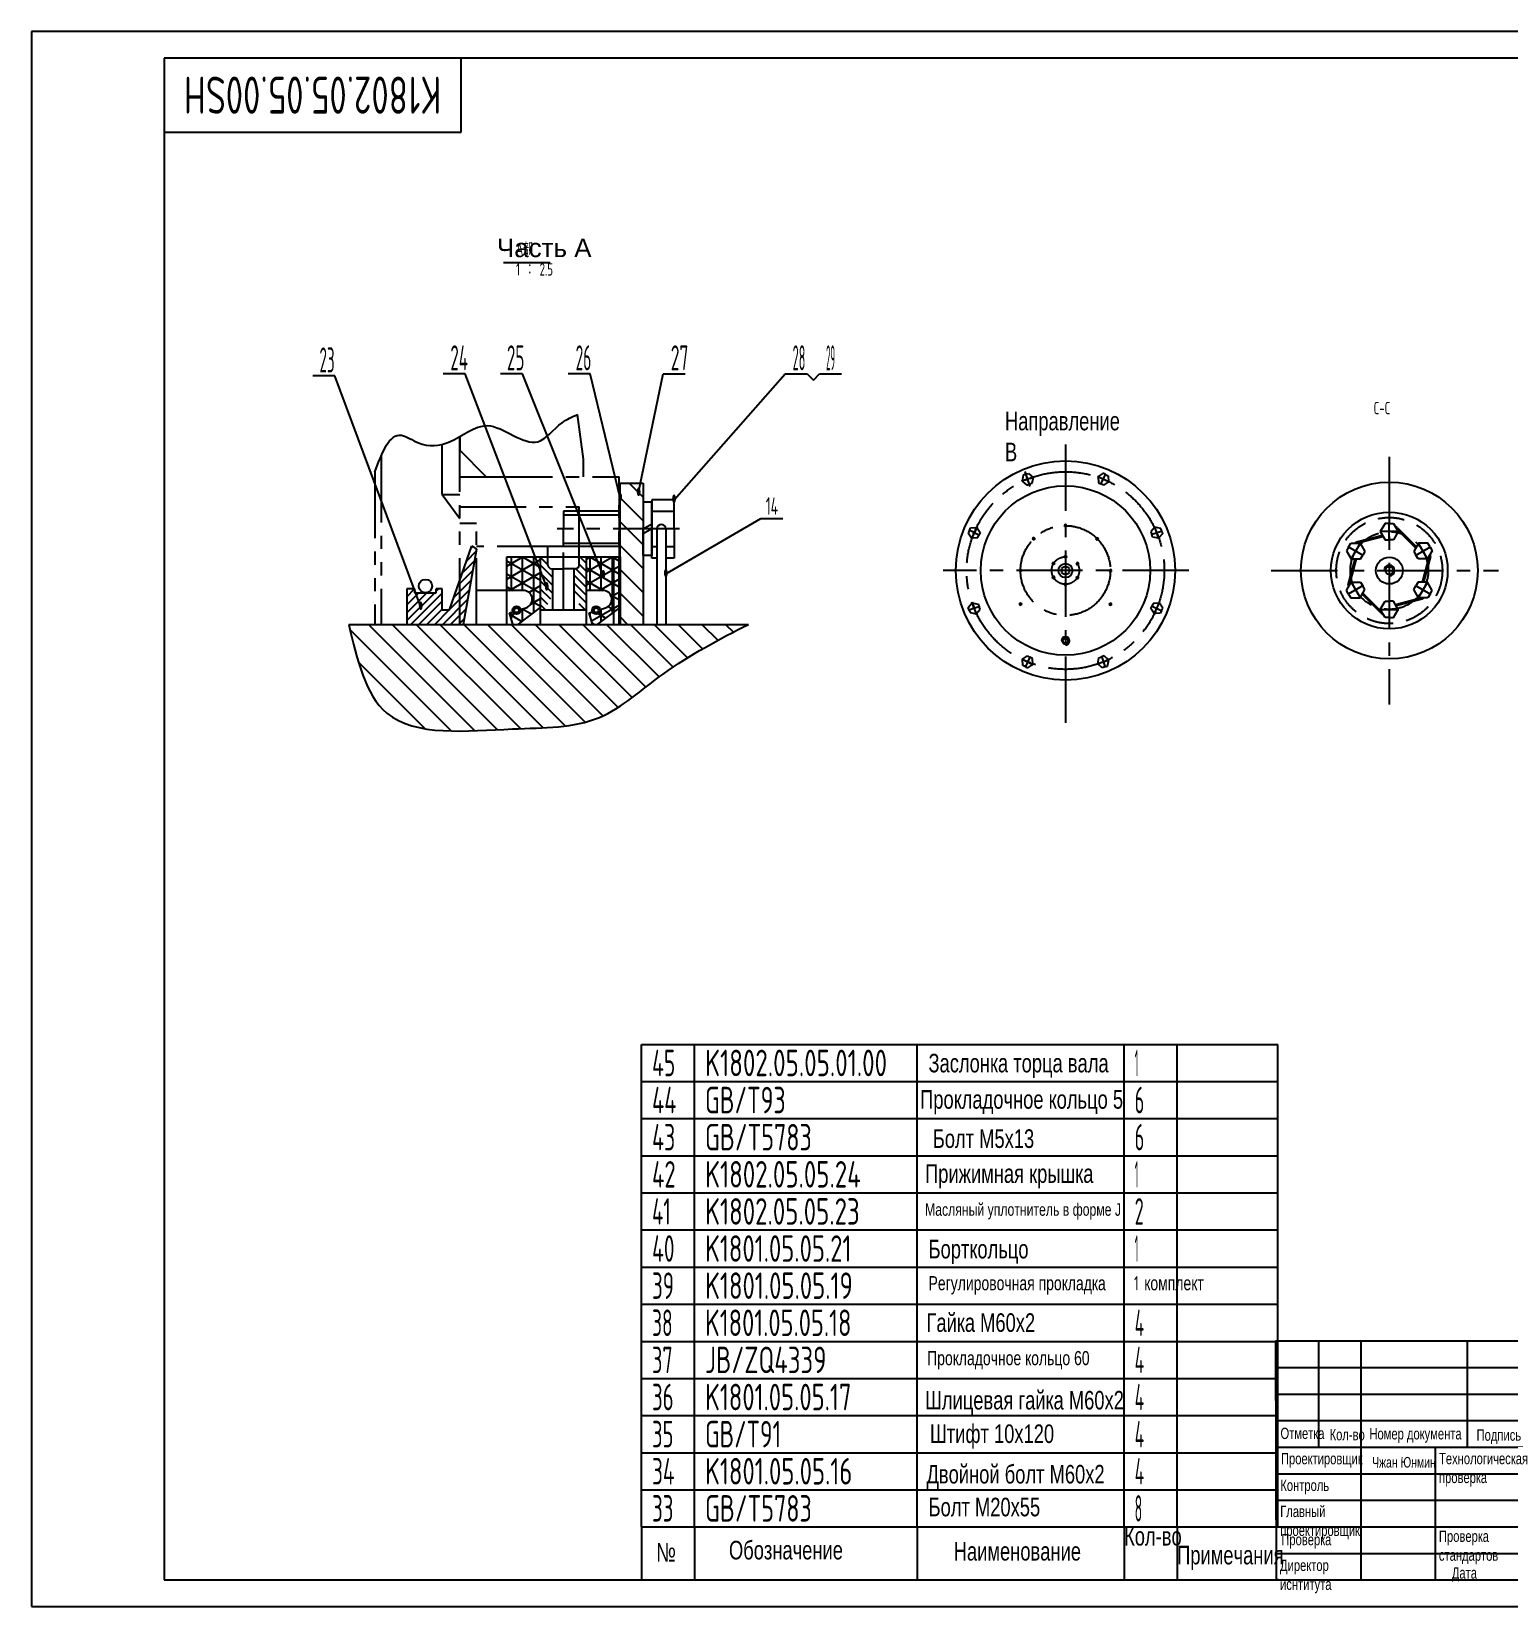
# Model space of a CAD drawing. Header units: millimetres. Extents: x 0 to 6300, y -173 to 4455.
# Drawn here: x 0 to 4174, y 0 to 4455 of the extents above; entities that cross this region are included whole.
import ezdxf
from ezdxf.enums import TextEntityAlignment as Align

# ---------------------------------------------------------------- set-up
doc = ezdxf.new("R2010")
doc.units = ezdxf.units.MM
doc.header["$LTSCALE"] = 150
for name, pattern in [('F', [0.75, 0.5, -0.25]), ('G', [2, 1.25, -0.25, 0.25, -0.25]), ('K', [2.5, 1.25, -0.25, 0.25, -0.25, 0.25, -0.25])]:
    doc.linetypes.add(name, pattern=pattern)
for name, color, linetype in [('01', 7, 'Continuous'), ('02', 1, 'Continuous'), ('04', 2, 'F'), ('05', 142, 'G'), ('07', 6, 'K'), ('11', 3, 'Continuous'), ('THICK', 7, 'Continuous')]:
    doc.layers.add(name, color=color, linetype=linetype)
doc.styles.get("Standard").update_dxf_attribs({"font": 'isocp', "width": 0.707, "bigfont": 'intecad.shx'})

# ---------------------------------------------------------------- blocks, each defined once
blk = doc.blocks.new('*U186')
at = {"layer": '01'}
for p, q in [((0, 25.4), (-23, 12.1)), ((-23, 12.1), (-23, 0)), ((-23, -12.1), (-23, 0)), ((23, 12.1), (0, 25.4)), ((23, 0), (23, 12.1)), ((23, 0), (23, -12.1)), ((0, -25.4), (-23, -12.1)), ((23, -12.1), (0, -25.4))]:
    blk.add_line(p, q, dxfattribs=at)
at = {"layer": '05'}
for p, q in [((-24.9, 0), (24.3, 0)), ((0, -27.2), (0, 26.8))]:
    blk.add_line(p, q, dxfattribs=at)
blk = doc.blocks.new('*U203')
at = {"layer": '01'}
for p, q in [((-15.1, 5), (-15.1, 0)), ((0, 5), (-15.1, 5)), ((-15.1, 0), (0, 0)), ((0, 0), (-2.89, 5)), ((0, 5), (2.89, 0)), ((0, 5), (15.1, 5)), ((15.1, 0), (0, 0)), ((15.1, 5), (15.1, 0))]:
    blk.add_line(p, q, dxfattribs=at)
at = {"layer": '05'}
blk.add_line((0, 7.1), (0, -2.1), dxfattribs=at)
blk = doc.blocks.new('*U213')
at = {"layer": '01'}
for p, q in [((0, 16.5), (-15, 7.8)), ((-15, 7.8), (-15, 0)), ((-15, -7.8), (-15, 0)), ((15, 7.8), (0, 16.5)), ((15, 0), (15, 7.8)), ((15, 0), (15, -7.8)), ((0, -16.5), (-15, -7.8)), ((15, -7.8), (0, -16.5))]:
    blk.add_line(p, q, dxfattribs=at)
at = {"layer": '05'}
for p, q in [((-16.9, 0), (16.3, 0)), ((0, -18.3), (0, 17.9))]:
    blk.add_line(p, q, dxfattribs=at)
blk = doc.blocks.new('*U232', base_point=(251.96, 168.31))
at = {"layer": '01'}
for p, q in [((251.96, 168.31), (251.96, 182.31)), ((195.96, 168.31), (251.96, 168.31))]:
    blk.add_line(p, q, dxfattribs=at)
blk = doc.blocks.new('*U233')
at = {"layer": '04'}
blk.add_blockref('*U232', (0, 0), dxfattribs=at)
blk = doc.blocks.new('*U234')
at = {"layer": '01'}
for points in [[(415, 292), (25, 292)], [(25, 292), (25, 5)], [(415, 5), (415, 292)], [(25, 5), (415, 5)]]:
    blk.add_lwpolyline(points, dxfattribs=at)
at = {"layer": '02'}
for points in [[(420, 297), (0, 297)], [(0, 297), (0, 0)], [(420, 0), (420, 297)], [(0, 0), (420, 0)]]:
    blk.add_lwpolyline(points, dxfattribs=at)
blk = doc.blocks.new('*U271')
at = {"layer": '01'}
for p, q in [((0, -105), (0, 0)), ((1800, -105), (1800, 0))]:
    blk.add_line(p, q, dxfattribs=at)
at = {"layer": '02'}
for p, q in [((0, 0), (150, 0)), ((150, -105), (150, 0)), ((150, 0), (780, 0)), ((780, -105), (780, 0)), ((780, 0), (1365, 0)), ((1365, -105), (1365, 0)), ((1365, 0), (1515, 0)), ((1515, -105), (1515, 0)), ((1515, 0), (1800, 0))]:
    blk.add_line(p, q, dxfattribs=at)
blk = doc.blocks.new('*U272')
at = {"layer": '01'}
for p, q in [((0, -105), (0, 0)), ((1800, -105), (1800, 0))]:
    blk.add_line(p, q, dxfattribs=at)
at = {"layer": '02'}
for p, q in [((0, 0), (150, 0)), ((150, -105), (150, 0)), ((150, 0), (780, 0)), ((780, -105), (780, 0)), ((780, 0), (1365, 0)), ((1365, -105), (1365, 0)), ((1365, 0), (1515, 0)), ((1515, -105), (1515, 0)), ((1515, 0), (1800, 0))]:
    blk.add_line(p, q, dxfattribs=at)
blk = doc.blocks.new('*U273')
at = {"layer": '01'}
for p, q in [((0, -105), (0, 0)), ((1800, -105), (1800, 0))]:
    blk.add_line(p, q, dxfattribs=at)
at = {"layer": '02'}
for p, q in [((0, 0), (150, 0)), ((150, -105), (150, 0)), ((150, 0), (780, 0)), ((780, -105), (780, 0)), ((780, 0), (1365, 0)), ((1365, -105), (1365, 0)), ((1365, 0), (1515, 0)), ((1515, -105), (1515, 0)), ((1515, 0), (1800, 0))]:
    blk.add_line(p, q, dxfattribs=at)
blk = doc.blocks.new('*U274')
at = {"layer": '01'}
for p, q in [((0, -105), (0, 0)), ((1800, -105), (1800, 0))]:
    blk.add_line(p, q, dxfattribs=at)
at = {"layer": '02'}
for p, q in [((0, 0), (150, 0)), ((150, -105), (150, 0)), ((150, 0), (780, 0)), ((780, -105), (780, 0)), ((780, 0), (1365, 0)), ((1365, -105), (1365, 0)), ((1365, 0), (1515, 0)), ((1515, -105), (1515, 0)), ((1515, 0), (1800, 0))]:
    blk.add_line(p, q, dxfattribs=at)
blk = doc.blocks.new('*U275')
at = {"layer": '01'}
for p, q in [((0, -105), (0, 0)), ((1800, -105), (1800, 0))]:
    blk.add_line(p, q, dxfattribs=at)
at = {"layer": '02'}
for p, q in [((0, 0), (150, 0)), ((150, -105), (150, 0)), ((150, 0), (780, 0)), ((780, -105), (780, 0)), ((780, 0), (1365, 0)), ((1365, -105), (1365, 0)), ((1365, 0), (1515, 0)), ((1515, -105), (1515, 0)), ((1515, 0), (1800, 0))]:
    blk.add_line(p, q, dxfattribs=at)
blk = doc.blocks.new('*U276')
at = {"layer": '01'}
for p, q in [((0, -105), (0, 0)), ((1800, -105), (1800, 0))]:
    blk.add_line(p, q, dxfattribs=at)
at = {"layer": '02'}
for p, q in [((0, 0), (150, 0)), ((150, -105), (150, 0)), ((150, 0), (780, 0)), ((780, -105), (780, 0)), ((780, 0), (1365, 0)), ((1365, -105), (1365, 0)), ((1365, 0), (1515, 0)), ((1515, -105), (1515, 0)), ((1515, 0), (1800, 0))]:
    blk.add_line(p, q, dxfattribs=at)
blk = doc.blocks.new('*U277')
at = {"layer": '01'}
for p, q in [((0, -105), (0, 0)), ((1800, -105), (1800, 0))]:
    blk.add_line(p, q, dxfattribs=at)
at = {"layer": '02'}
for p, q in [((0, 0), (150, 0)), ((150, -105), (150, 0)), ((150, 0), (780, 0)), ((780, -105), (780, 0)), ((780, 0), (1365, 0)), ((1365, -105), (1365, 0)), ((1365, 0), (1515, 0)), ((1515, -105), (1515, 0)), ((1515, 0), (1800, 0))]:
    blk.add_line(p, q, dxfattribs=at)
blk = doc.blocks.new('*U278')
at = {"layer": '01'}
for p, q in [((0, -105), (0, 0)), ((1800, -105), (1800, 0))]:
    blk.add_line(p, q, dxfattribs=at)
at = {"layer": '02'}
for p, q in [((0, 0), (150, 0)), ((150, -105), (150, 0)), ((150, 0), (780, 0)), ((780, -105), (780, 0)), ((780, 0), (1365, 0)), ((1365, -105), (1365, 0)), ((1365, 0), (1515, 0)), ((1515, -105), (1515, 0)), ((1515, 0), (1800, 0))]:
    blk.add_line(p, q, dxfattribs=at)
blk = doc.blocks.new('*U279')
at = {"layer": '01'}
for p, q in [((0, -105), (0, 0)), ((1800, -105), (1800, 0))]:
    blk.add_line(p, q, dxfattribs=at)
at = {"layer": '02'}
for p, q in [((0, 0), (150, 0)), ((150, -105), (150, 0)), ((150, 0), (780, 0)), ((780, -105), (780, 0)), ((780, 0), (1365, 0)), ((1365, -105), (1365, 0)), ((1365, 0), (1515, 0)), ((1515, -105), (1515, 0)), ((1515, 0), (1800, 0))]:
    blk.add_line(p, q, dxfattribs=at)
blk = doc.blocks.new('*U280')
at = {"layer": '01'}
for p, q in [((0, -105), (0, 0)), ((1800, -105), (1800, 0))]:
    blk.add_line(p, q, dxfattribs=at)
at = {"layer": '02'}
for p, q in [((0, 0), (150, 0)), ((150, -105), (150, 0)), ((150, 0), (780, 0)), ((780, -105), (780, 0)), ((780, 0), (1365, 0)), ((1365, -105), (1365, 0)), ((1365, 0), (1515, 0)), ((1515, -105), (1515, 0)), ((1515, 0), (1800, 0))]:
    blk.add_line(p, q, dxfattribs=at)
blk = doc.blocks.new('*U281')
at = {"layer": '01'}
for p, q in [((0, -105), (0, 0)), ((1800, -105), (1800, 0))]:
    blk.add_line(p, q, dxfattribs=at)
at = {"layer": '02'}
for p, q in [((0, 0), (150, 0)), ((150, -105), (150, 0)), ((150, 0), (780, 0)), ((780, -105), (780, 0)), ((780, 0), (1365, 0)), ((1365, -105), (1365, 0)), ((1365, 0), (1515, 0)), ((1515, -105), (1515, 0)), ((1515, 0), (1800, 0))]:
    blk.add_line(p, q, dxfattribs=at)
blk = doc.blocks.new('*U282')
at = {"layer": '01'}
for p, q in [((0, -105), (0, 0)), ((1800, -105), (1800, 0))]:
    blk.add_line(p, q, dxfattribs=at)
at = {"layer": '02'}
for p, q in [((0, 0), (150, 0)), ((150, -105), (150, 0)), ((150, 0), (780, 0)), ((780, -105), (780, 0)), ((780, 0), (1365, 0)), ((1365, -105), (1365, 0)), ((1365, 0), (1515, 0)), ((1515, -105), (1515, 0)), ((1515, 0), (1800, 0))]:
    blk.add_line(p, q, dxfattribs=at)
blk = doc.blocks.new('*U283')
at = {"layer": '01'}
for p, q in [((0, -105), (0, 0)), ((0, 0), (150, 0)), ((150, 0), (780, 0)), ((780, 0), (1365, 0)), ((1365, 0), (1515, 0)), ((1515, 0), (1800, 0)), ((1800, -105), (1800, 0))]:
    blk.add_line(p, q, dxfattribs=at)
at = {"layer": '02'}
for p, q in [((150, -105), (150, 0)), ((780, -105), (780, 0)), ((1365, -105), (1365, 0)), ((1515, -105), (1515, 0))]:
    blk.add_line(p, q, dxfattribs=at)

msp = doc.modelspace()

# ---------------------------------------------------------------- hatches: boundary and pattern name
at = {"layer": '02'}
h = msp.add_hatch(color=256, dxfattribs=at)
h.paths.add_polyline_path([(1664.7, 3177.9), (1662.2, 3177.9), (1662.2, 3048.1), (1664.7, 3048.1)])
h.paths.add_polyline_path([(1664.7, 3048.1), (1662.2, 3048.1), (1662.2, 2968.8), (1664.7, 2968.8)])
h = msp.add_hatch(dxfattribs=at)
h.set_pattern_fill('LINE', color=256, scale=15, angle=135, style=0)
h.set_pattern_definition([(135, (-14852.904, -7691.65), (-33.67596, -33.67596), [])])
h.paths.add_polyline_path([(1729.7, 3048.1), (1664.7, 3048.1), (1664.7, 2968.8), (1664.7, 2778.1), (1729.7, 2778.1)])
h.paths.add_polyline_path([(1729.7, 3177.9), (1664.7, 3177.9), (1664.7, 3048.1), (1729.7, 3048.1)])
at = {"layer": '02', "linetype": 'Continuous'}
h = msp.add_hatch(dxfattribs=at)
h.set_pattern_fill('LINE', color=1, scale=5, angle=45, style=0)
h.set_pattern_definition([(45, (-32934.082, 51389.267), (-11.22532, 11.22532), [])])
h.paths.add_polyline_path([(1161.2, 2878.1), (1144.1, 2878.1), (1144.1, 2867.7), (1083.6, 2867.7), (1083.6, 2878.1), (1061.2, 2878.1), (1061.2, 2778.1), (1211.2, 2778.1), (1211.2, 2902.5), (1181.9, 2818.9), (1161.2, 2818.9)])
h.paths.add_polyline_path([(1258.7, 2990.7), (1245.5, 3000.2), (1211.2, 2902.5), (1211.2, 2778.1), (1221, 2778.1)])
h = msp.add_hatch(dxfattribs=at)
h.set_pattern_fill('NET3', color=1, scale=10, angle=90, style=0)
h.set_pattern_definition([(90, (-56745.236, -46543.168), (-31.75, 2e-15), []), (150, (-56745.236, -46543.168), (-15.875, -27.496307), []), (210, (-56745.236, -46543.168), (15.875, -27.496307), [])])
h.paths.add_polyline_path([(1398.5, 2825), (1383.3, 2820.3, -0.048802), (1383.5, 2818.1, -0.813615), (1361.5, 2813.5), (1352, 2810.5), (1361.5, 2779), (1377.1, 2779), (1439.7, 2825.6), (1439.7, 2968.8), (1344.7, 2968.8), (1344.7, 2873.9), (1391.1, 2873.9, -0.859201)])
h.paths.add_polyline_path([(1569.7, 2873.9), (1616.1, 2873.9, -0.859201), (1623.5, 2825), (1608.3, 2820.3, -0.048802), (1608.5, 2818.1, -0.813615), (1586.5, 2813.5), (1577, 2810.5), (1586.5, 2779), (1602.1, 2779), (1664.7, 2825.6), (1664.7, 2968.8), (1569.7, 2968.8)])
h = msp.add_hatch(dxfattribs=at)
h.set_pattern_fill('ANSI31', color=1, scale=5, angle=90, style=0)
h.set_pattern_definition([(135, (-56745.236, -46543.168), (-11.22532, -11.22532), [])])
h.paths.add_polyline_path([(1474.4, 2935.5), (1470.7, 2935.5, -0.414214), (1460.7, 2945.5), (1460.7, 2968.8), (1439.7, 2968.8), (1439.7, 2818.8), (1460.7, 2818.8), (1460.7, 2839.4, -0.414214), (1470.7, 2849.4), (1474.4, 2849.4)])
h.paths.add_polyline_path([(1569.7, 2968.8), (1548.7, 2968.8), (1548.7, 2945.5, -0.414214), (1538.7, 2935.5), (1534.9, 2935.5), (1534.9, 2849.4), (1538.7, 2849.4, -0.414214), (1548.7, 2839.4), (1548.7, 2818.8), (1569.7, 2818.8)])
at = {"layer": '02'}
h = msp.add_hatch(dxfattribs=at)
h.set_pattern_fill('LINE', color=256, scale=15, angle=135, style=0)
h.set_pattern_definition([(135, (-23870.18, 11840.693), (-33.67596, -33.67596), [])])
edge = h.paths.add_edge_path()
edge.add_spline(control_points=[(897.2, 2778.1), (920.5, 2678.2), (974.5, 2447.1), (1330.9, 2488.4), (1606.3, 2482.8), (1798.6, 2660.6), (1945.2, 2735.8), (2027.6, 2778.1)], knot_values=[0, 0, 0, 0, 273.08572, 631.804703, 879.414819, 1097.215846, 1376.504987, 1376.504987, 1376.504987, 1376.504987], degree=3, periodic=0)
edge.add_line((2027.6, 2778.1), (897.2, 2778.1))

# ---------------------------------------------------------------- linework, layer by layer
at = {"layer": '01'}
for p, q in [((1334.7, 3802), (1467.1, 3802)), ((1662.2, 3177.9), (1662.2, 2968.8)), ((1664.7, 2968.8), (1664.7, 3177.9)), ((1754.7, 3130.5), (1754.7, 3048.1)), ((1817.2, 3130.5), (1754.7, 3130.5)), ((1817.2, 3048.1), (1817.2, 3130.5)), ((1662.2, 3098.1), (1504.7, 3098.1)), ((1504.7, 3098.1), (1504.7, 3048.1)), ((1754.7, 3098.1), (1817.2, 3098.1)), ((1504.7, 2998.1), (1504.7, 3048.1)), ((1754.7, 2965.7), (1754.7, 3048.1)), ((1768.8, 3048.1), (1768.8, 2778.1)), ((1794.1, 3048.1), (1794.1, 2778.1)), ((1817.2, 3048.1), (1817.2, 2965.7)), ((3747.1, 3011.2), (3820.4, 3030.4)), ((3860.8, 3048.4), (3914.9, 2993.9)), ((3863.7, 3051.2), (3917, 2997.5)), ((1181.9, 2818.9), (1245.5, 3000.2)), ((1258.7, 2990.7), (1221, 2778.1)), ((1245.5, 3000.2), (1258.7, 2990.7)), ((1662.2, 2998.1), (1504.7, 2998.1)), ((1754.7, 2998.1), (1768.8, 2998.1)), ((1794.1, 2998.1), (1817.2, 2998.1)), ((3748.2, 3007.3), (3822.4, 3026.9)), ((1664.7, 2968.8), (1664.7, 2778.1)), ((1768.8, 2965.7), (1754.7, 2965.7)), ((1817.2, 2965.7), (1794.1, 2965.7)), ((3723.6, 2890.2), (3743.5, 2963.2)), ((3727.4, 2889.1), (3747.6, 2963.2)), ((3952.8, 2971.4), (3932.6, 2897.3)), ((3956.7, 2970.3), (3936.8, 2897.3)), ((1061.2, 2878.1), (1061.2, 2778.1)), ((1083.6, 2878.1), (1061.2, 2878.1)), ((1083.6, 2878.1), (1083.6, 2878.1)), ((1083.6, 2878.1), (1083.6, 2867.7)), ((1083.6, 2867.7), (1144.1, 2867.7)), ((1144.1, 2878.1), (1144.1, 2878.1)), ((1161.2, 2878.1), (1144.1, 2878.1)), ((1144.1, 2867.7), (1144.1, 2878.1)), ((1161.2, 2818.9), (1161.2, 2878.1)), ((3816.6, 2809.3), (3763.2, 2863.1)), ((3819.4, 2812.1), (3765.3, 2866.7)), ((3932.1, 2853.2), (3857.8, 2833.7)), ((1161.2, 2818.9), (1181.9, 2818.9)), ((3933.1, 2849.4), (3859.9, 2830.1)), ((1725, 225), (3581.2, 225)), ((1725, 225), (1725, 75)), ((1875, 225), (1875, 75)), ((2505, 225), (2505, 75)), ((3090, 225), (3090, 75)), ((3240, 225), (3240, 75))]:
    msp.add_line(p, q, dxfattribs=at)
at = {"layer": '01', "color": 7, "linetype": 'Continuous'}
for p, q in [((1662.2, 3177.9), (1729.7, 3177.9)), ((1729.7, 3177.9), (1729.7, 2778.1)), ((1344.7, 2779), (1344.7, 2968.8)), ((1344.7, 2968.8), (1664.7, 2968.8)), ((1439.7, 2779), (1439.7, 2968.8)), ((1460.7, 2945.5), (1460.7, 2968.8)), ((1548.7, 2945.5), (1548.7, 2968.8)), ((1569.7, 2779), (1569.7, 2968.8)), ((1470.7, 2935.5), (1504.7, 2935.5)), ((1474.4, 2818.8), (1474.4, 2935.5)), ((1538.7, 2935.5), (1504.7, 2935.5)), ((1534.9, 2818.8), (1534.9, 2935.5)), ((1391.1, 2873.9), (1344.7, 2873.9)), ((1616.1, 2873.9), (1569.7, 2873.9)), ((1352, 2810.5), (1361.5, 2813.5)), ((1361.5, 2779), (1352, 2810.5)), ((1377.1, 2779), (1439.7, 2825.6)), ((1383.3, 2820.3), (1398.5, 2825)), ((1439.7, 2818.8), (1569.7, 2818.8)), ((1577, 2810.5), (1586.5, 2813.5)), ((1586.5, 2779), (1577, 2810.5)), ((1602.1, 2779), (1664.7, 2825.6)), ((1608.3, 2820.3), (1623.5, 2825)), ((897.2, 2778.1), (2027.6, 2778.1))]:
    msp.add_line(p, q, dxfattribs=at)
at = {"layer": '01'}
for centre, radius in [((2924.2, 2930.3), 310), ((2924.2, 2930.3), 239.5), ((3840.1, 2930.3), 165), ((2924.2, 2930.3), 20), ((2924.2, 2930.3), 11.5), ((3840.4, 2930.3), 38), ((3840.1, 2930.3), 10.9), ((1114.1, 2886.5), 18.8), ((2924.2, 2731.3), 9.57), ((2924.2, 2731.3), 7)]:
    msp.add_circle(centre, radius, dxfattribs=at)
at = {"layer": '01', "color": 7, "linetype": 'Continuous'}
for centre, radius in [((3840.1, 2930.3), 250), ((2924.2, 3057.3), 2.5), ((2834.4, 3020.1), 2.5), ((3014, 3020.1), 2.5), ((2890.4, 2949.8), 2.5), ((2924.2, 2969.3), 2.5), ((2958, 2949.8), 2.5), ((2797.2, 2930.3), 2.5), ((2890.4, 2910.8), 2.5), ((2958, 2910.8), 2.5), ((3051.2, 2930.3), 2.5), ((2924.2, 2891.2), 2.5), ((1372, 2818.1), 11.5), ((1372, 2818.1), 6.59), ((1597, 2818.1), 11.5), ((1597, 2818.1), 6.59), ((2797.2, 2835.3), 2.5), ((3051.2, 2835.3), 2.5)]:
    msp.add_circle(centre, radius, dxfattribs=at)
for centre, radius, start, end in [((1781.5, 3048.1), 12.6, 0, 180), ((1470.7, 2945.5), 10, 180, 270), ((1538.7, 2945.5), 10, 270, 0), ((1391.1, 2848.9), 25, 287.3232, 90), ((1616.1, 2848.9), 25, 287.3232, 90)]:
    msp.add_arc(centre, radius, start, end, dxfattribs=at)
at = {"layer": '01'}
for centre, start, end in [((3857, 3042.9), 51.2761, 85.1617), ((3751, 3001.2), 111.2761, 145.1617), ((3946.1, 2972), 351.2761, 25.1617), ((3734.2, 2888.6), 171.2761, 205.1617), ((3929.2, 2859.4), 291.2761, 325.1617), ((3823.3, 2817.7), 231.2761, 265.1617)]:
    msp.add_arc(centre, 10.7, start, end, dxfattribs=at)
msp.add_point((3525, 75), dxfattribs=at)
at = {"layer": '02'}
for p, q in [((858, 3480.7), (796, 3480.7)), ((1100.7, 2828.1), (858, 3480.7)), ((1226.6, 3486.6), (1164.6, 3486.6)), ((1457.1, 2882.9), (1226.6, 3486.6)), ((1388.2, 3486.6), (1326.2, 3486.6)), ((1617.2, 2916.9), (1388.2, 3486.6)), ((1579.9, 3486.6), (1517.9, 3486.6)), ((1664.7, 3135.6), (1579.9, 3486.6)), ((1717.1, 3150.6), (1786.9, 3486.6)), ((1786.9, 3486.6), (1848.9, 3486.6)), ((1817.2, 3130.5), (2131.6, 3486.6)), ((2131.6, 3486.6), (2193.6, 3486.6)), ((2193.6, 3486.6), (2211.2, 3468.9)), ((2211.2, 3468.9), (2228.9, 3486.6)), ((2228.9, 3486.6), (2290.9, 3486.6)), ((1504.7, 3088.1), (1662.2, 3088.1)), ((1794.1, 2920.6), (2063, 3077.8)), ((2063, 3077.8), (2125, 3077.8)), ((1504.7, 3008.1), (1662.2, 3008.1))]:
    msp.add_line(p, q, dxfattribs=at)
at = {"layer": '02', "color": 1, "linetype": 'Continuous'}
for centre, radius, start, end in [((2924.2, 3057.3), 3, 270, 180), ((2834.4, 3020.1), 3, 315, 225), ((3014, 3020.1), 3, 225, 135), ((2890.4, 2949.8), 3, 330, 240), ((2924.2, 2969.3), 3, 270, 180), ((2958, 2949.8), 3, 210, 120), ((3840.1, 2930.3), 15, 270, 180), ((2797.2, 2930.3), 3, 0, 270), ((2890.4, 2910.8), 3, 30, 300), ((2958, 2910.8), 3, 150, 60), ((3051.2, 2930.3), 3, 180, 90), ((2924.2, 2891.2), 3, 90, 0), ((2797.2, 2835.3), 3, 0, 270), ((3051.2, 2835.3), 3, 180, 90), ((2924.2, 2731.3), 11.6, 270, 180)]:
    msp.add_arc(centre, radius, start, end, dxfattribs=at)
at = {"layer": '02'}
for points in [[(971.2, 3209.1), (1046.4, 3312.9), (1094.2, 3291.2), (1182.3, 3294.5), (1288.9, 3340.1), (1432, 3294.8), (1500.4, 3348.4), (1544.3, 3371.5)], [(897.2, 2778.1), (1004.9, 2527.2), (1360.8, 2482.2), (1606.3, 2514.9), (1786.3, 2637.6), (2027.6, 2778.1)]]:
    msp.add_spline(points, degree=3, dxfattribs=at)
at = {"layer": '04', "color": 2, "linetype": 'F'}
msp.add_circle((3840.1, 2930.3), 150, dxfattribs=at)
at = {"layer": '05'}
for p, q in [((2924.2, 3286.8), (2924.2, 2494.4)), ((2824.1, 3167.9), (2809.9, 3210.4)), ((3840.1, 3251.7), (3840.1, 2551)), ((1832.5, 3048.1), (1486.9, 3048.1)), ((2920.7, 3057.3), (2928.4, 3057.3)), ((2924.2, 3053), (2924.2, 3062)), ((2837.4, 3017.1), (2831.1, 3023.4)), ((2831.9, 3017.6), (2837.4, 3023)), ((3011, 3017.1), (3017.3, 3023.4)), ((3011.5, 3022.6), (3017, 3017.1)), ((2894, 2947.7), (2886.3, 2952.1)), ((2894, 2947.7), (2886.3, 2952.1)), ((2888.6, 2946.7), (2892.5, 2953.4)), ((2920.7, 2969.3), (2928.4, 2969.3)), ((2924.2, 2965.1), (2924.2, 2974)), ((2924.2, 2965.1), (2924.2, 2974)), ((2954.3, 2947.7), (2962.1, 2952.1)), ((2954.3, 2947.7), (2962.1, 2952.1)), ((2956.2, 2952.8), (2960.1, 2946.1)), ((3272.8, 2930.3), (2578.6, 2930.3)), ((2801.4, 2930.3), (2792.5, 2930.3)), ((2797.2, 2926.7), (2797.2, 2934.5)), ((2894, 2912.9), (2886.3, 2908.4)), ((2894, 2912.9), (2886.3, 2908.4)), ((2892.2, 2907.7), (2888.3, 2914.4)), ((2954.3, 2912.9), (2962.1, 2908.4)), ((2954.3, 2912.9), (2962.1, 2908.4)), ((2959.7, 2913.8), (2955.9, 2907.1)), ((3047, 2930.3), (3055.9, 2930.3)), ((3051.2, 2933.8), (3051.2, 2926.1)), ((3506.1, 2930.3), (4148.7, 2930.3)), ((2927.7, 2891.2), (2920, 2891.2)), ((2924.2, 2895.5), (2924.2, 2886.5)), ((2924.2, 2895.5), (2924.2, 2886.5)), ((2801.4, 2835.3), (2792.5, 2835.3)), ((2797.2, 2831.7), (2797.2, 2839.5)), ((3047, 2835.3), (3055.9, 2835.3)), ((3051.2, 2838.8), (3051.2, 2831.1))]:
    msp.add_line(p, q, dxfattribs=at)
at = {"layer": '05', "color": 4, "linetype": 'G'}
msp.add_line((1504.7, 2818.8), (1504.7, 2981.2), dxfattribs=at)
at = {"layer": '05', "color": 142, "linetype": 'G'}
for centre, radius in [((2924.2, 2930.3), 279.5), ((2924.2, 2930.3), 127), ((3840.1, 2930.3), 110), ((2924.2, 2930.3), 39)]:
    msp.add_circle(centre, radius, dxfattribs=at)
at = {"layer": '07', "color": 6, "linetype": 'K'}
for p, q in [((1561.2, 3245.6), (1544.3, 3371.5)), ((1211.2, 2778.1), (1211.2, 3309.4)), ((1211.2, 3309.4), (1211.2, 3270.6)), ((988.7, 3253.9), (988.7, 2778.1)), ((1161.2, 3145.6), (1161.2, 3287.4)), ((1286.2, 3195.6), (1211.2, 3270.6)), ((971.2, 3209.1), (971.2, 2778.1)), ((1561.2, 3195.6), (1561.2, 3245.6)), ((1211.2, 3195.6), (1662.2, 3195.6)), ((1286.2, 3195.6), (1561.2, 3195.6)), ((1662.2, 2778.1), (1662.2, 3195.6)), ((1161.2, 3145.6), (1211.2, 3077.3)), ((1161.2, 3145.6), (1211.2, 3145.6)), ((1211.2, 3064.6), (1258.7, 3064.6)), ((1258.7, 2778.1), (1258.7, 3064.6)), ((1344.7, 2778.1), (1344.7, 2968.8)), ((1344.7, 2968.8), (1662.2, 2968.8)), ((1647.2, 2778.1), (1647.2, 2968.8)), ((1258.7, 2874.3), (1344.7, 2874.3))]:
    msp.add_line(p, q, dxfattribs=at)
at = {"layer": '07'}
for p, q in [((1211.2, 3110.9), (1548.7, 3110.9)), ((1548.7, 2968.8), (1548.7, 3110.9)), ((1504.7, 2998.1), (1258.7, 2998.1)), ((1460.7, 2968.8), (1460.7, 2998.1))]:
    msp.add_line(p, q, dxfattribs=at)
at = {"layer": 'THICK'}
for p, q in [((3518, 751.2), (3520, 75)), ((3518, 751.2), (6225, 751.2)), ((3640.2, 750.9), (3640.2, 751.2)), ((3640.3, 450.7), (3640.3, 751.2)), ((3760.5, 75), (3760.5, 751.2)), ((4061, 450.7), (4061, 751.2)), ((3520, 525.8), (4421.7, 525.8)), ((3520, 450.7), (4421.7, 450.7)), ((3970.9, 75), (3970.9, 450.7)), ((3520, 75), (6225, 75))]:
    msp.add_line(p, q, dxfattribs=at)
at = {"layer": 'THICK', "color": 3}
for p, q in [((3520, 676.1), (4421.7, 676.1)), ((3520, 601), (4421.7, 601)), ((3520, 375.6), (4421.7, 375.6)), ((3520, 300.4), (4421.7, 300.4)), ((3520, 225.3), (4421.7, 225.3)), ((3520, 150.1), (4421.7, 150.1))]:
    msp.add_line(p, q, dxfattribs=at)
for p in [(3520, 150.1), (3520, 75)]:
    msp.add_point(p, dxfattribs=at)

# ---------------------------------------------------------------- block references
at = {"layer": '01', "xscale": 5, "yscale": 5, "zscale": 5, "rotation": 270}
msp.add_blockref('*U203', (1729.7, 3048.1), dxfattribs=at)
at = {"layer": '01'}
for p, rotation in [((3840.1, 3040.3), 90), ((3744.9, 2985.3), 150.0000000000027), ((3935.4, 2985.3), 29.99999999999729), ((3744.9, 2875.3), 209.9999999999973), ((3935.4, 2875.3), 330.0000000000027), ((3840.1, 2820.3), 270)]:
    msp.add_blockref('*U186', p, dxfattribs=dict(at, rotation=rotation))
at = {"layer": '02', "xscale": 15, "yscale": 15, "zscale": 15}
msp.add_blockref('*U234', (0, 0), dxfattribs=at)
at = {"layer": '02', "xscale": 15, "yscale": 15}
msp.add_blockref('*U233', (1215, 4170), dxfattribs=at)
at = {"layer": '02'}
for p, rotation in [((2817.2, 3188.5), 108.5000000000015), ((3031.1, 3188.5), 63.50000000000139), ((2666, 3037.2), 153.5000000000014), ((3182.4, 3037.2), 18.50000000000139), ((2666, 2823.3), 198.5000000000014), ((3182.4, 2823.3), 333.5000000000014), ((2817.2, 2672), 243.5000000000014), ((3031.1, 2672), 288.5000000000014)]:
    msp.add_blockref('*U213', p, dxfattribs=dict(at, rotation=rotation))
for name, p in [('*U283', (1725, 1590)), ('*U282', (1725, 1485)), ('*U281', (1725, 1380)), ('*U280', (1725, 1275)), ('*U279', (1725, 1170)), ('*U278', (1725, 1065)), ('*U277', (1725, 960)), ('*U276', (1725, 855)), ('*U275', (1725, 750)), ('*U274', (1725, 645)), ('*U273', (1725, 540)), ('*U272', (1725, 435)), ('*U271', (1725, 330))]:
    msp.add_blockref(name, p, dxfattribs=at)

# ---------------------------------------------------------------- texts
at = {"layer": '01', "insert": (3795.8, 3407.3), "char_height": 35, "width": 154.004, "attachment_point": 1}
msp.add_mtext('C-C', dxfattribs=at)
at = {"layer": '01', "char_height": 32.043, "attachment_point": 1}
for s, insert in [('{\\fArial|b0|i0|c204|p34;Отметка}', (3532.3, 505.8)), ('{\\fArial|b0|i0|c204|p34;Кол-во}', (3671.3, 502.1)), ('{\\fArial|b0|i0|c204|p34;Номер документа}', (3783.8, 504.6)), ('{\\fArial|b0|i0|c204|p34;Подпись}', (4086.9, 500.9)), ('{\\fArial|b0|i0|c204|p34;Проектировщик}', (3533.7, 434.2)), ('{\\fArial|b0|i0|c204|p34;Технологическая\\Pпроверка}', (3980.7, 434.5)), ('{\\fArial|b0|i0|c204|p34;Контроль}', (3531.9, 358.8)), ('{\\fArial|b0|i0|c204|p34;Главный\\Pпроектировщик}', (3531.6, 285)), ('{\\fArial|b0|i0|c204|p34;Проверка}', (3534.7, 205.3)), ('{\\fArial|b0|i0|c204|p34;Проверка\\Pстандартов}', (3980.4, 214.8)), ('{\\fArial|b0|i0|c204|p34;Директор\\Pиснтитута}', (3531.1, 132.5)), ('{\\fArial|b0|i0|c204|p34;Дата}', (4016.8, 111.1))]:
    msp.add_mtext(s, dxfattribs=dict(at, insert=insert))
at = {"layer": '02', "width": 0.605172}
for p, p2 in [((1658.7, 3125.6), (1670.7, 3125.6)), ((1711.1, 3140.6), (1723.1, 3140.6)), ((1811.2, 3120.5), (1823.2, 3120.5)), ((1611.2, 2906.9), (1623.2, 2906.9)), ((1788.1, 2910.6), (1800.1, 2910.6)), ((1451.1, 2872.9), (1463.1, 2872.9)), ((1094.7, 2818.1), (1106.7, 2818.1))]:
    msp.add_text('●', height=20, dxfattribs=at).set_placement(p, p2, align=Align.FIT)
at = {"layer": '02', "attachment_point": 1}
for s, insert, char_height in [('{\\fArial|b0|i0|c204|p34;\\W1;\\C3;Часть А}', (1316.4, 3869.3), 52.5), ('{\\fArial|b0|i0|c204|p34;\\C3;Заслонка торца вала}', (2536.8, 1563.3), 52.5), ('{\\fArial|b0|i0|c204|p34;\\C3;Прокладочное кольцо 5}', (2513.1, 1460.6), 52.5), ('{\\fArial|b0|i0|c204|p34;\\C3;Болт М5х13}', (2548.9, 1349.6), 52.5), ('{\\fArial|b0|i0|c204|p34;\\C3;Прижимная крышка}', (2527.1, 1250.8), 52.5), ('{\\fArial|b0|i0|c204|p34;\\C3;Масляный уплотнитель в форме \\fArial|b0|i0|c0|p34;J}', (2527.1, 1140.2), 35), ('{\\fArial|b0|i0|c204|p34;\\C3;Борткольцо}', (2537, 1037.2), 52.5), ('{\\fArial|b0|i0|c204|p34;\\C3;Регулировочная прокладка}', (2537, 934.5), 40), ('{\\Fisocp,intecad|c204;\\C3;1 \\fArial|b0|i0|c204|p34;комплект}', (3118.2, 934.5), 40), ('{\\fArial|b0|i0|c204|p34;\\C3;Гайка М60х2}', (2531.1, 829.3), 52.5), ('{\\fArial|b0|i0|c204|p34;\\C3;Прокладочное кольцо 60}', (2533.1, 722.6), 40), ('{\\fArial|b0|i0|c204|p34;\\C3;Шлицевая гайка М60х2}', (2527.1, 609.8), 52.5), ('{\\fArial|b0|i0|c204|p34;\\C3;Штифт 10х120}', (2541, 515), 52.5), ('{\\fArial|b0|i0|c204|p34;\\C3;Двойной болт М60х2}', (2531.1, 400.5), 52.5), ('{\\fArial|b0|i0|c204|p34;\\Q1;\\C3;Чжан Юнмин}', (3791.1, 423), 30), ('{\\fArial|b0|i0|c204|p34;\\C3;Болт М20х55}', (2537, 307.6), 52.5), ('{\\fArial|b0|i0|c204|p34;\\C0;Кол-во}', (3090, 225), 52.5), ('{\\fArial|b0|i0|c204|p34;\\C0;№}', (1766.9, 179.4), 52.5), ('{\\fArial|b0|i0|c204|p34;\\C0;Обозначение}', (1972.5, 185.7), 52.5), ('{\\fArial|b0|i0|c204|p34;\\C0;Наименование}', (2608.2, 182.5), 52.5), ('{\\fArial|b0|i0|c204|p34;\\C0;Примечания}', (3240, 171.6), 52.5)]:
    msp.add_mtext(s, dxfattribs=dict(at, insert=insert, char_height=char_height))
at = {"layer": '02', "insert": (2753.1, 3379.4), "char_height": 52.5, "width": 1.762, "attachment_point": 1}
msp.add_mtext('{\\fArial|b0|i0|c204|p34;\\C0;Направление В}', dxfattribs=at)
at = {"layer": '11', "width": 0.696347}
msp.add_text('K1802.05.05.00SH', height=105, rotation=180, dxfattribs=at).set_placement((1158.9, 4327.5), (431.1, 4327.5), align=Align.FIT)
at = {"layer": '11'}
for s, height, width, p, p2 in [('24', 70.71, 0.522811, (1184.6, 3496.6), (1234.5, 3496.6)), ('25', 70.71, 0.542989, (1344.5, 3496.6), (1394, 3496.6)), ('26', 70.71, 0.480938, (1538.9, 3496.6), (1583.1, 3496.6)), ('27', 70.71, 0.565795, (1807.9, 3496.6), (1857.9, 3496.6)), ('28', 70.71, 0.408817, (2152.6, 3496.6), (2188.7, 3496.6)), ('29', 70.71, 0.272573, (2247.2, 3496.6), (2272.6, 3496.6)), ('23', 70.71, 0.46858, (814.5, 3490.7), (857.3, 3490.7)), ('14', 49.5, 0.614783, (2076.5, 3087.8), (2111.5, 3087.8)), ('45', 75, 0.630783, (1755, 1500), (1820.8, 1500)), ('K1802.05.05.01.00', 75, 0.69624, (1905, 1500), (2419.6, 1500)), ('1', 75, 0.404, (3120, 1500), (3130.6, 1500)), ('44', 75, 0.633862, (1755, 1395), (1823.9, 1395)), ('GB/T93', 75, 0.691199, (1905, 1395), (2132.8, 1395)), ('6', 75, 0.600695, (3120, 1395), (3147, 1395)), ('43', 75, 0.630783, (1755, 1290), (1820.8, 1290)), ('GB/T5783', 75, 0.695009, (1905, 1290), (2206.9, 1290)), ('6', 75, 0.600695, (3120, 1290), (3147, 1290)), ('42', 75, 0.63179, (1755, 1185), (1821.8, 1185)), ('K1802.05.05.24', 75, 0.694457, (1905, 1185), (2345.4, 1185)), ('1', 75, 0.404, (3120, 1185), (3130.6, 1185)), ('41', 75, 0.614783, (1755, 1080), (1808, 1080)), ('K1802.05.05.23', 75, 0.69437, (1905, 1080), (2342.3, 1080)), ('2', 75, 0.562593, (3120, 1080), (3145.7, 1080)), ('40', 75, 0.62849, (1755, 975), (1818.7, 975)), ('K1801.05.05.21', 75, 0.693669, (1905, 975), (2318.9, 975)), ('1', 75, 0.404, (3120, 975), (3130.6, 975)), ('39', 75, 0.626756, (1755, 870), (1817.1, 870)), ('K1801.05.05.19', 75, 0.693788, (1905, 870), (2322.7, 870)), ('38', 75, 0.62216, (1755, 765), (1813.3, 765)), ('K1801.05.05.18', 75, 0.693669, (1905, 765), (2318.9, 765)), ('4', 75, 0.543846, (3120, 765), (3146.5, 765)), ('37', 75, 0.62216, (1755, 660), (1813.3, 660)), ('JB/ZQ4339', 75, 0.690984, (1905, 660), (2248.2, 660)), ('4', 75, 0.543846, (3120, 660), (3146.5, 660)), ('36', 75, 0.625398, (1755, 555), (1816, 555)), ('K1801.05.05.17', 75, 0.693669, (1905, 555), (2318.9, 555)), ('4', 75, 0.543846, (3120, 555), (3146.5, 555)), ('35', 75, 0.624881, (1755, 450), (1815.5, 450)), ('GB/T91', 75, 0.690281, (1905, 450), (2120, 450)), ('4', 75, 0.543846, (3120, 450), (3146.5, 450)), ('34', 75, 0.628444, (1755, 345), (1818.6, 345)), ('K1801.05.05.16', 75, 0.693751, (1905, 345), (2321.5, 345)), ('4', 75, 0.543846, (3120, 345), (3146.5, 345)), ('33', 75, 0.624881, (1755, 240), (1815.5, 240)), ('GB/T5783', 75, 0.695009, (1905, 240), (2206.9, 240)), ('8', 75, 0.514182, (3120, 240), (3141.2, 240))]:
    msp.add_text(s, height=height, dxfattribs=dict(at, width=width)).set_placement(p, p2, align=Align.FIT)
at = {"layer": '11', "color": 3, "linetype": 'Continuous', "insert": (1370.4, 3857.9), "char_height": 35, "width": 497.102, "attachment_point": 1}
msp.add_mtext('A部\\P1 ： 2.5', dxfattribs=at)

doc.saveas('drawing.dxf')
